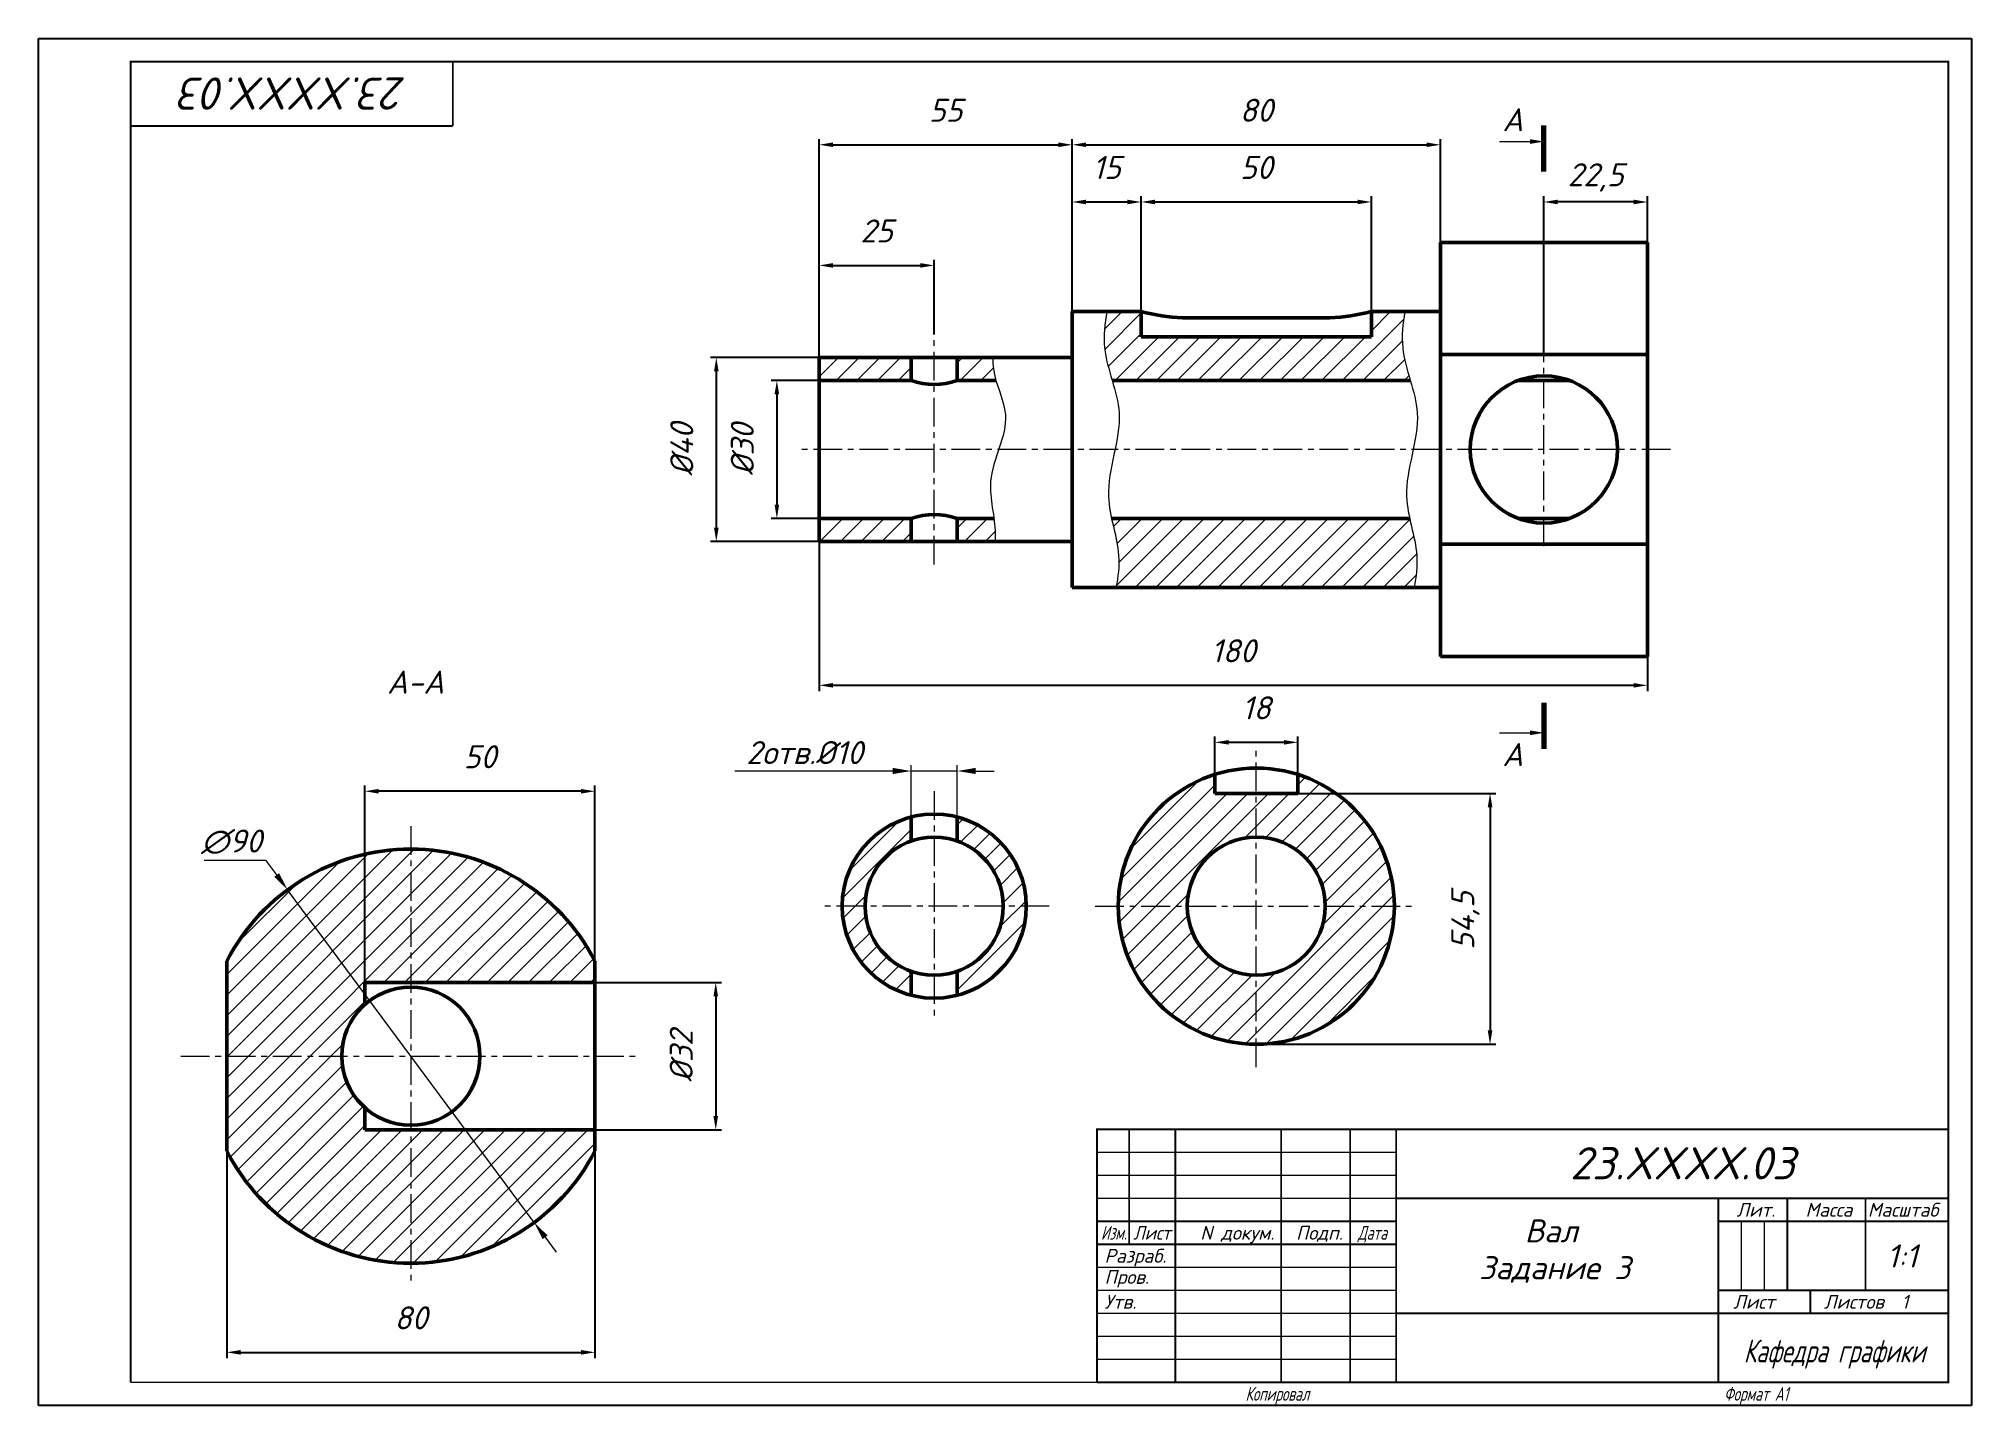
# Model space of a CAD drawing. Header units: millimetres. Extents: x 0 to 420, y 0 to 297.
import ezdxf
from ezdxf.enums import TextEntityAlignment as Align

# ---------------------------------------------------------------- set-up
doc = ezdxf.new("R2010")
doc.units = ezdxf.units.MM
doc.linetypes.add('CENTER', pattern=[2, 1.25, -0.25, 0.25, -0.25])
doc.layers.get('0').update_dxf_attribs({"lineweight": 15})
for name, color, linetype, lineweight in [('Осевая', 7, 'CENTER', 15), ('ОСН', 7, 'Continuous', 50), ('Размер', 7, 'Continuous', 18), ('Тонкая', 7, 'Continuous', 18)]:
    doc.layers.add(name, color=color, linetype=linetype, lineweight=lineweight)
doc.styles.add('ESKD', font='isocpeur.ttf', dxfattribs={"oblique": 15})
doc.styles.get("Standard").update_dxf_attribs({"font": 'isocpeur.ttf', "oblique": 15})
doc.dimstyles.new('ESKD', dxfattribs={"dimtxt": 5, "dimasz": 4, "dimexe": 1.25, "dimexo": 0, "dimgap": 1.5, "dimtad": 3, "dimdec": 0, "dimdsep": 46, "dimtxsty": 'ESKD', "dimcen": 1.5, "dimdle": 1.25, "dimclrd": 256, "dimclre": 256, "dimclrt": 256, "dimazin": 2, "dimtfac": 0.766667, "dimtdec": 0, "dimtmove": 0, "dimatfit": 3, "dimtvp": 1.5, "dimtolj": 1, "dimtzin": 0, "dimlwd": -1, "dimlwe": -1, "dimarcsym": 0})
doc.dimstyles.new('ISO-25', dxfattribs={"dimtxt": 5, "dimasz": 3, "dimexe": 1.25, "dimexo": 0, "dimgap": 1.5, "dimtad": 0, "dimdec": 0, "dimzin": 0, "dimdsep": 46, "dimtxsty": 'ESKD', "dimcen": -3, "dimdle": 1.25, "dimadec": 0, "dimazin": 0, "dimtfac": 0.766667, "dimtdec": 0, "dimtofl": 0, "dimtmove": 2, "dimatfit": 3, "dimtvp": 1.5, "dimtolj": 1, "dimtzin": 0, "dimarcsym": 0})

# ---------------------------------------------------------------- blocks, each defined once
blk = doc.blocks.new('*D1')
at = {"layer": 'DEFPOINTS', "color": 0, "ltscale": 5, "transparency": 16777216}
for p in [(194.61, 247.72), (194.61, 232.72), (169.61, 227.72)]:
    blk.add_point(p, dxfattribs=at)
at = {"layer": 'Размер', "color": 0, "lineweight": -2, "ltscale": 5, "transparency": 16777216}
for p, q in [((169.61, 227.72), (169.61, 248.97)), ((194.61, 232.72), (194.61, 248.97)), ((172.61, 247.72), (191.61, 247.72))]:
    blk.add_line(p, q, dxfattribs=at)
at = {"layer": 'Размер', "color": 0, "ltscale": 5, "transparency": 16777216}
for points in [[(172.61, 248.22), (172.61, 247.22), (169.61, 247.72)], [(191.61, 248.22), (191.61, 247.22), (194.61, 247.72)]]:
    blk.add_solid(points, dxfattribs=at)
at = {"layer": 'Размер', "color": 0, "ltscale": 5, "transparency": 16777216, "insert": (182.11, 255.22), "char_height": 5, "attachment_point": 5, "style": 'ESKD'}
blk.add_mtext('\\A1;25', dxfattribs=at)
blk = doc.blocks.new('*D2')
at = {"layer": 'DEFPOINTS', "color": 0, "ltscale": 5, "transparency": 16777216}
for p in [(224.61, 273.94), (224.61, 237.72), (169.61, 227.72)]:
    blk.add_point(p, dxfattribs=at)
at = {"layer": 'Размер', "color": 0, "lineweight": -2, "ltscale": 5, "transparency": 16777216}
for p, q in [((169.61, 227.72), (169.61, 275.19)), ((172.61, 273.94), (221.61, 273.94)), ((224.61, 237.72), (224.61, 275.19))]:
    blk.add_line(p, q, dxfattribs=at)
at = {"layer": 'Размер', "color": 0, "ltscale": 5, "transparency": 16777216}
for points in [[(172.61, 274.44), (172.61, 273.44), (169.61, 273.94)], [(221.61, 274.44), (221.61, 273.44), (224.61, 273.94)]]:
    blk.add_solid(points, dxfattribs=at)
at = {"layer": 'Размер', "color": 0, "ltscale": 5, "transparency": 16777216, "insert": (197.11, 281.44), "char_height": 5, "attachment_point": 5, "style": 'ESKD'}
blk.add_mtext('\\A1;55', dxfattribs=at)
blk = doc.blocks.new('*D3')
at = {"layer": 'DEFPOINTS', "color": 0, "ltscale": 5, "transparency": 16777216}
for p in [(239.61, 261.51), (224.61, 237.72), (239.61, 237.72)]:
    blk.add_point(p, dxfattribs=at)
at = {"layer": 'Размер', "color": 0, "lineweight": -2, "ltscale": 5, "transparency": 16777216}
for p, q in [((224.61, 237.72), (224.61, 262.76)), ((227.61, 261.51), (236.61, 261.51)), ((239.61, 237.72), (239.61, 262.76))]:
    blk.add_line(p, q, dxfattribs=at)
at = {"layer": 'Размер', "color": 0, "ltscale": 5, "transparency": 16777216}
for points in [[(227.61, 262.01), (227.61, 261.01), (224.61, 261.51)], [(236.61, 262.01), (236.61, 261.01), (239.61, 261.51)]]:
    blk.add_solid(points, dxfattribs=at)
at = {"layer": 'Размер', "color": 0, "ltscale": 5, "transparency": 16777216, "insert": (232.11, 269.01), "char_height": 5, "attachment_point": 5, "style": 'ESKD'}
blk.add_mtext('\\A1;15', dxfattribs=at)
blk = doc.blocks.new('*D4')
at = {"layer": 'DEFPOINTS', "color": 0, "ltscale": 5, "transparency": 16777216}
for p in [(289.61, 261.51), (239.61, 237.72), (289.61, 237.72)]:
    blk.add_point(p, dxfattribs=at)
at = {"layer": 'Размер', "color": 0, "lineweight": -2, "ltscale": 5, "transparency": 16777216}
for p, q in [((239.61, 237.72), (239.61, 262.76)), ((242.61, 261.51), (286.61, 261.51)), ((289.61, 237.72), (289.61, 262.76))]:
    blk.add_line(p, q, dxfattribs=at)
at = {"layer": 'Размер', "color": 0, "ltscale": 5, "transparency": 16777216}
for points in [[(242.61, 262.01), (242.61, 261.01), (239.61, 261.51)], [(286.61, 262.01), (286.61, 261.01), (289.61, 261.51)]]:
    blk.add_solid(points, dxfattribs=at)
at = {"layer": 'Размер', "color": 0, "ltscale": 5, "transparency": 16777216, "insert": (264.61, 269.01), "char_height": 5, "attachment_point": 5, "style": 'ESKD'}
blk.add_mtext('\\A1;50', dxfattribs=at)
blk = doc.blocks.new('*D5')
at = {"layer": 'DEFPOINTS', "color": 0, "ltscale": 5, "transparency": 16777216}
for p in [(327.11, 261.51), (349.61, 252.72), (327.11, 228.34)]:
    blk.add_point(p, dxfattribs=at)
at = {"layer": 'Размер', "color": 0, "lineweight": -2, "ltscale": 5, "transparency": 16777216}
for p, q in [((327.11, 228.34), (327.11, 262.76)), ((346.61, 261.51), (330.11, 261.51)), ((349.61, 252.72), (349.61, 262.76))]:
    blk.add_line(p, q, dxfattribs=at)
at = {"layer": 'Размер', "color": 0, "ltscale": 5, "transparency": 16777216}
for points in [[(330.11, 262.01), (330.11, 261.01), (327.11, 261.51)], [(346.61, 262.01), (346.61, 261.01), (349.61, 261.51)]]:
    blk.add_solid(points, dxfattribs=at)
at = {"layer": 'Размер', "color": 0, "ltscale": 5, "transparency": 16777216, "insert": (338.36, 266.84), "char_height": 5, "attachment_point": 5, "style": 'ESKD'}
blk.add_mtext('\\A1;22,5', dxfattribs=at)
blk = doc.blocks.new('*D6')
at = {"layer": 'DEFPOINTS', "color": 0, "ltscale": 5, "transparency": 16777216}
for p in [(304.61, 273.94), (304.61, 252.72), (224.61, 237.72)]:
    blk.add_point(p, dxfattribs=at)
at = {"layer": 'Размер', "color": 0, "lineweight": -2, "ltscale": 5, "transparency": 16777216}
for p, q in [((224.61, 237.72), (224.61, 275.19)), ((227.61, 273.94), (301.61, 273.94)), ((304.61, 252.72), (304.61, 275.19))]:
    blk.add_line(p, q, dxfattribs=at)
at = {"layer": 'Размер', "color": 0, "ltscale": 5, "transparency": 16777216}
for points in [[(227.61, 274.44), (227.61, 273.44), (224.61, 273.94)], [(301.61, 274.44), (301.61, 273.44), (304.61, 273.94)]]:
    blk.add_solid(points, dxfattribs=at)
at = {"layer": 'Размер', "color": 0, "ltscale": 5, "transparency": 16777216, "insert": (264.61, 281.44), "char_height": 5, "attachment_point": 5, "style": 'ESKD'}
blk.add_mtext('\\A1;80', dxfattribs=at)
blk = doc.blocks.new('*D7')
at = {"layer": 'DEFPOINTS', "color": 0, "ltscale": 5, "transparency": 16777216}
for p in [(169.61, 187.72), (349.61, 162.72), (349.61, 156.47)]:
    blk.add_point(p, dxfattribs=at)
at = {"layer": 'Размер', "color": 0, "lineweight": -2, "ltscale": 5, "transparency": 16777216}
for p, q in [((169.61, 187.72), (169.61, 155.22)), ((349.61, 162.72), (349.61, 155.22)), ((172.61, 156.47), (346.61, 156.47))]:
    blk.add_line(p, q, dxfattribs=at)
at = {"layer": 'Размер', "color": 0, "ltscale": 5, "transparency": 16777216}
for points in [[(172.61, 156.97), (172.61, 155.97), (169.61, 156.47)], [(346.61, 156.97), (346.61, 155.97), (349.61, 156.47)]]:
    blk.add_solid(points, dxfattribs=at)
at = {"layer": 'Размер', "color": 0, "ltscale": 5, "transparency": 16777216, "insert": (259.61, 163.97), "char_height": 5, "attachment_point": 5, "style": 'ESKD'}
blk.add_mtext('\\A1;180', dxfattribs=at)
blk = doc.blocks.new('*D8')
at = {"layer": 'DEFPOINTS', "color": 0, "ltscale": 5, "transparency": 16777216}
for p in [(120.89, 91.89), (120.89, 59.89), (147.14, 59.89)]:
    blk.add_point(p, dxfattribs=at)
at = {"layer": 'Размер', "color": 0, "lineweight": -2, "ltscale": 5, "transparency": 16777216}
for p, q in [((120.89, 91.89), (148.39, 91.89)), ((147.14, 88.89), (147.14, 62.89)), ((120.89, 59.89), (148.39, 59.89))]:
    blk.add_line(p, q, dxfattribs=at)
at = {"layer": 'Размер', "color": 0, "ltscale": 5, "transparency": 16777216}
for points in [[(146.64, 88.89), (147.64, 88.89), (147.14, 91.89)], [(146.64, 62.89), (147.64, 62.89), (147.14, 59.89)]]:
    blk.add_solid(points, dxfattribs=at)
at = {"layer": 'Размер', "color": 0, "ltscale": 5, "transparency": 16777216, "insert": (139.64, 75.89), "char_height": 5, "attachment_point": 5, "rotation": 90, "style": 'ESKD'}
blk.add_mtext('\\A1;%%c32', dxfattribs=at)
blk = doc.blocks.new('*D9')
at = {"layer": 'DEFPOINTS', "color": 0, "ltscale": 5, "transparency": 16777216}
for p in [(40.89, 55.28), (120.89, 55.28), (120.89, 11.52)]:
    blk.add_point(p, dxfattribs=at)
at = {"layer": 'Размер', "color": 0, "lineweight": -2, "ltscale": 5, "transparency": 16777216}
for p, q in [((40.89, 55.28), (40.89, 10.27)), ((120.89, 55.28), (120.89, 10.27)), ((43.89, 11.52), (117.89, 11.52))]:
    blk.add_line(p, q, dxfattribs=at)
at = {"layer": 'Размер', "color": 0, "ltscale": 5, "transparency": 16777216}
for points in [[(43.89, 12.02), (43.89, 11.02), (40.89, 11.52)], [(117.89, 12.02), (117.89, 11.02), (120.89, 11.52)]]:
    blk.add_solid(points, dxfattribs=at)
at = {"layer": 'Размер', "color": 0, "ltscale": 5, "transparency": 16777216, "insert": (80.89, 19.02), "char_height": 5, "attachment_point": 5, "style": 'ESKD'}
blk.add_mtext('\\A1;80', dxfattribs=at)
blk = doc.blocks.new('*D10')
at = {"layer": 'DEFPOINTS', "color": 0, "ltscale": 5, "transparency": 16777216}
for p in [(169.61, 227.72), (147.26, 187.72), (169.61, 187.72)]:
    blk.add_point(p, dxfattribs=at)
at = {"layer": 'Размер', "color": 0, "lineweight": -2, "ltscale": 5, "transparency": 16777216}
for p, q in [((169.61, 227.72), (146.01, 227.72)), ((147.26, 224.72), (147.26, 190.72)), ((169.61, 187.72), (146.01, 187.72))]:
    blk.add_line(p, q, dxfattribs=at)
at = {"layer": 'Размер', "color": 0, "ltscale": 5, "transparency": 16777216}
for points in [[(146.76, 224.72), (147.76, 224.72), (147.26, 227.72)], [(146.76, 190.72), (147.76, 190.72), (147.26, 187.72)]]:
    blk.add_solid(points, dxfattribs=at)
at = {"layer": 'Размер', "color": 0, "ltscale": 5, "transparency": 16777216, "insert": (139.76, 207.72), "char_height": 5, "attachment_point": 5, "rotation": 90, "style": 'ESKD'}
blk.add_mtext('\\A1;%%c40', dxfattribs=at)
blk = doc.blocks.new('*D11')
at = {"layer": 'DEFPOINTS', "color": 0, "ltscale": 5, "transparency": 16777216}
for p in [(169.61, 222.72), (160.42, 192.72), (169.61, 192.72)]:
    blk.add_point(p, dxfattribs=at)
at = {"layer": 'Размер', "color": 0, "lineweight": -2, "ltscale": 5, "transparency": 16777216}
for p, q in [((169.61, 222.72), (159.17, 222.72)), ((160.42, 219.72), (160.42, 195.72)), ((169.61, 192.72), (159.17, 192.72))]:
    blk.add_line(p, q, dxfattribs=at)
at = {"layer": 'Размер', "color": 0, "ltscale": 5, "transparency": 16777216}
for points in [[(159.92, 219.72), (160.92, 219.72), (160.42, 222.72)], [(159.92, 195.72), (160.92, 195.72), (160.42, 192.72)]]:
    blk.add_solid(points, dxfattribs=at)
at = {"layer": 'Размер', "color": 0, "ltscale": 5, "transparency": 16777216, "insert": (152.92, 207.72), "char_height": 5, "attachment_point": 5, "rotation": 90, "style": 'ESKD'}
blk.add_mtext('\\A1;%%c30', dxfattribs=at)
blk = doc.blocks.new('*D12')
at = {"layer": 'DEFPOINTS', "color": 0, "ltscale": 5, "transparency": 16777216}
for p in [(70.89, 133.45), (120.89, 96.51), (70.89, 91.89)]:
    blk.add_point(p, dxfattribs=at)
at = {"layer": 'Размер', "color": 0, "lineweight": -2, "ltscale": 5, "transparency": 16777216}
for p, q in [((70.89, 91.89), (70.89, 134.7)), ((120.89, 96.51), (120.89, 134.7)), ((117.89, 133.45), (73.89, 133.45))]:
    blk.add_line(p, q, dxfattribs=at)
at = {"layer": 'Размер', "color": 0, "ltscale": 5, "transparency": 16777216}
for points in [[(73.89, 133.95), (73.89, 132.95), (70.89, 133.45)], [(117.89, 133.95), (117.89, 132.95), (120.89, 133.45)]]:
    blk.add_solid(points, dxfattribs=at)
at = {"layer": 'Размер', "color": 0, "ltscale": 5, "transparency": 16777216, "insert": (95.89, 140.95), "char_height": 5, "attachment_point": 5, "style": 'ESKD'}
blk.add_mtext('\\A1;50', dxfattribs=at)
blk = doc.blocks.new('*D13')
at = {"layer": 'DEFPOINTS', "color": 0, "ltscale": 5, "transparency": 16777216}
for p in [(54.09, 112.05), (107.68, 39.74)]:
    blk.add_point(p, dxfattribs=at)
at = {"layer": 'Размер', "ltscale": 5, "transparency": 16777216}
for p, q in [((35.99, 118.47), (49.33, 118.47)), ((49.33, 118.47), (51.71, 115.26)), ((107.68, 39.74), (54.09, 112.05)), ((110.06, 36.52), (112.44, 33.31))]:
    blk.add_line(p, q, dxfattribs=at)
for points in [[(52.25, 115.66), (51.18, 114.86), (54.09, 112.05)], [(110.6, 36.92), (109.52, 36.13), (107.68, 39.74)]]:
    blk.add_solid(points, dxfattribs=at)
at = {"layer": 'Размер', "ltscale": 5, "transparency": 16777216, "insert": (41.91, 122.47), "char_height": 5, "attachment_point": 5, "style": 'ESKD'}
blk.add_mtext('\\A1;∅90', dxfattribs=at)
blk = doc.blocks.new('*D14')
at = {"layer": 'DEFPOINTS', "color": 0, "ltscale": 5, "transparency": 16777216}
for p in [(189.61, 137.85), (189.61, 127.84), (199.61, 127.84)]:
    blk.add_point(p, dxfattribs=at)
at = {"layer": 'Размер', "ltscale": 5, "transparency": 16777216}
for p, q in [((189.61, 127.84), (189.61, 139.1)), ((199.61, 127.84), (199.61, 139.1)), ((185.61, 137.85), (151.27, 137.85)), ((199.61, 137.85), (189.61, 137.85)), ((203.61, 137.85), (207.61, 137.85))]:
    blk.add_line(p, q, dxfattribs=at)
for points in [[(185.61, 138.52), (185.61, 137.19), (189.61, 137.85)], [(203.61, 138.52), (203.61, 137.19), (199.61, 137.85)]]:
    blk.add_solid(points, dxfattribs=at)
at = {"layer": 'Размер', "ltscale": 5, "transparency": 16777216, "insert": (166.44, 141.85), "char_height": 5, "attachment_point": 5, "style": 'ESKD'}
blk.add_mtext('\\A1;2отв.%%c10', dxfattribs=at)
blk = doc.blocks.new('*D15')
at = {"layer": 'DEFPOINTS', "color": 0, "ltscale": 5, "transparency": 16777216}
for p in [(273.61, 132.98), (264.61, 78.48), (315.41, 78.48)]:
    blk.add_point(p, dxfattribs=at)
at = {"layer": 'Размер', "color": 0, "lineweight": -2, "ltscale": 5, "transparency": 16777216}
for p, q in [((273.61, 132.98), (316.66, 132.98)), ((315.41, 129.98), (315.41, 81.48)), ((264.61, 78.48), (316.66, 78.48))]:
    blk.add_line(p, q, dxfattribs=at)
at = {"layer": 'Размер', "color": 0, "ltscale": 5, "transparency": 16777216}
for points in [[(314.91, 129.98), (315.91, 129.98), (315.41, 132.98)], [(314.91, 81.48), (315.91, 81.48), (315.41, 78.48)]]:
    blk.add_solid(points, dxfattribs=at)
at = {"layer": 'Размер', "color": 0, "ltscale": 5, "transparency": 16777216, "insert": (310.06, 105.35), "char_height": 5, "attachment_point": 5, "rotation": 90, "style": 'ESKD'}
blk.add_mtext('\\A1;54,5', dxfattribs=at)
blk = doc.blocks.new('*D16')
at = {"layer": 'DEFPOINTS', "color": 0, "ltscale": 5, "transparency": 16777216}
for p in [(255.61, 144.08), (255.61, 137.1), (273.61, 137.1)]:
    blk.add_point(p, dxfattribs=at)
at = {"layer": 'Размер', "color": 0, "lineweight": -2, "ltscale": 5, "transparency": 16777216}
for p, q in [((255.61, 137.1), (255.61, 145.33)), ((270.61, 144.08), (258.61, 144.08)), ((273.61, 137.1), (273.61, 145.33))]:
    blk.add_line(p, q, dxfattribs=at)
at = {"layer": 'Размер', "color": 0, "ltscale": 5, "transparency": 16777216}
for points in [[(258.61, 144.58), (258.61, 143.58), (255.61, 144.08)], [(270.61, 144.58), (270.61, 143.58), (273.61, 144.08)]]:
    blk.add_solid(points, dxfattribs=at)
at = {"layer": 'Размер', "color": 0, "ltscale": 5, "transparency": 16777216, "insert": (264.61, 151.58), "char_height": 5, "attachment_point": 5, "style": 'ESKD'}
blk.add_mtext('\\A1;18', dxfattribs=at)

msp = doc.modelspace()

# ---------------------------------------------------------------- hatches: boundary and pattern name
at = {"layer": 'Тонкая', "ltscale": 5}
h = msp.add_hatch(dxfattribs=at)
h.set_pattern_fill('ANSI31', color=256, style=0)
h.set_pattern_definition([(45, (53.628, -6.9522), (-2.245064, 2.245064), [])])
edge = h.paths.add_edge_path()
edge.add_line((239.61, 232.22), (239.61, 237.72))
edge.add_line((239.61, 237.72), (232.12, 237.72))
edge.add_spline(control_points=[(232.12, 237.72), (231.65, 235.07), (231.11, 230.02), (232.61, 225.08), (233.3, 222.72)], knot_values=[3.713785, 3.713785, 3.713785, 3.713785, 11.668725, 18.942851, 18.942851, 18.942851, 18.942851], degree=3, periodic=0)
edge.add_line((233.3, 222.72), (298.09, 222.72))
edge.add_spline(control_points=[(298.09, 222.72), (297.4, 225.08), (295.9, 230.02), (296.44, 235.07), (296.91, 237.72)], knot_values=[3.713785, 3.713785, 3.713785, 3.713785, 10.987911, 18.942851, 18.942851, 18.942851, 18.942851], degree=3, periodic=0)
edge.add_line((296.91, 237.72), (289.61, 237.72))
edge.add_line((289.61, 237.72), (289.61, 232.22))
edge.add_line((289.61, 232.22), (239.61, 232.22))
edge = h.paths.add_edge_path()
edge.add_spline(control_points=[(233.17, 192.72), (233.75, 190.03), (235.17, 185.04), (234.58, 180.04), (234.11, 177.72)], knot_values=[49.321521, 49.321521, 49.321521, 49.321521, 57.517707, 64.553538, 64.553538, 64.553538, 64.553538], degree=3, periodic=0)
edge.add_line((234.11, 177.72), (298.9, 177.72))
edge.add_spline(control_points=[(298.9, 177.72), (299.37, 180.04), (299.96, 185.04), (298.54, 190.03), (297.96, 192.72)], knot_values=[49.321521, 49.321521, 49.321521, 49.321521, 56.357352, 64.553538, 64.553538, 64.553538, 64.553538], degree=3, periodic=0)
edge.add_line((297.96, 192.72), (233.17, 192.72))
h = msp.add_hatch(dxfattribs=at)
h.set_pattern_fill('ANSI31', color=256, style=0)
edge = h.paths.add_edge_path()
edge.add_spline(control_points=[(182.21, 225.22), (182.21, 225.22), (182.18, 225.43), (182.16, 225.64), (182.14, 225.85)], knot_values=[11.127756, 11.127756, 11.127756, 11.127756, 11.139743, 11.778927, 11.778927, 11.778927, 11.778927], degree=3, periodic=0)
edge.add_spline(control_points=[(182.14, 225.85), (182.11, 226.27), (182.1, 226.68), (182.11, 227.1)], knot_values=[9.847032, 9.847032, 9.847032, 9.847032, 11.127756, 11.127756, 11.127756, 11.127756], degree=3, periodic=0)
edge.add_spline(control_points=[(182.11, 227.1), (182.11, 227.31), (182.12, 227.51), (182.14, 227.72)], knot_values=[9.206671, 9.206671, 9.206671, 9.206671, 9.847032, 9.847032, 9.847032, 9.847032], degree=3, periodic=0)
edge.add_line((182.14, 227.72), (169.61, 227.72))
edge.add_line((169.61, 227.72), (169.61, 222.72))
edge.add_line((169.61, 222.72), (182.77, 222.72))
edge.add_spline(control_points=[(182.76, 222.76), (182.64, 223.17), (182.53, 223.58), (182.43, 223.98)], knot_values=[13.04859, 13.04859, 13.04859, 13.04859, 14.307932, 14.307932, 14.307932, 14.307932], degree=3, periodic=0)
edge.add_spline(control_points=[(182.43, 223.98), (182.34, 224.39), (182.26, 224.81), (182.21, 225.22)], knot_values=[11.778927, 11.778927, 11.778927, 11.778927, 13.04859, 13.04859, 13.04859, 13.04859], degree=3, periodic=0)
edge = h.paths.add_edge_path()
edge.add_spline(control_points=[(182.62, 188.98), (182.62, 189.12), (182.62, 189.96), (182.57, 190.8), (182.49, 191.5)], knot_values=[46.224429, 46.224429, 46.224429, 46.224429, 46.633004, 48.752549, 48.752549, 48.752549, 48.752549], degree=3, periodic=0)
edge.add_spline(control_points=[(182.49, 191.5), (182.45, 191.91), (182.4, 192.32), (182.34, 192.72)], knot_values=[45.004371, 45.004371, 45.004371, 45.004371, 46.224429, 46.224429, 46.224429, 46.224429], degree=3, periodic=0)
edge.add_line((182.34, 192.72), (169.61, 192.72))
edge.add_line((169.61, 192.72), (169.61, 187.72))
edge.add_line((169.61, 187.72), (182.56, 187.72))
edge.add_spline(control_points=[(182.56, 187.72), (182.59, 188.14), (182.61, 188.56), (182.62, 188.98)], knot_values=[48.752549, 48.752549, 48.752549, 48.752549, 50.016765, 50.016765, 50.016765, 50.016765], degree=3, periodic=0)
edge = h.paths.add_edge_path()
edge.add_spline(control_points=[(208.03, 222.72), (207.78, 223.56), (207.37, 225.22), (207.34, 226.89), (207.4, 227.72)], knot_values=[9.206671, 9.206671, 9.206671, 9.206671, 11.790916, 14.351186, 14.351186, 14.351186, 14.351186], degree=3, periodic=0)
edge.add_line((207.4, 227.72), (199.61, 227.72))
edge.add_line((199.61, 227.72), (199.61, 222.72))
edge.add_line((199.61, 222.72), (208.03, 222.72))
edge = h.paths.add_edge_path()
edge.add_line((189.61, 222.72), (189.61, 227.72))
edge.add_line((189.61, 227.72), (182.14, 227.72))
edge.add_spline(control_points=[(182.14, 227.72), (182.08, 226.89), (182.11, 225.22), (182.52, 223.56), (182.77, 222.72)], knot_values=[9.206671, 9.206671, 9.206671, 9.206671, 11.76694, 14.351186, 14.351186, 14.351186, 14.351186], degree=3, periodic=0)
edge.add_line((182.77, 222.72), (189.61, 222.72))
edge = h.paths.add_edge_path()
edge.add_line((189.61, 187.72), (189.61, 192.72))
edge.add_line((189.61, 192.72), (182.34, 192.72))
edge.add_spline(control_points=[(182.34, 192.72), (182.5, 191.61), (182.67, 189.94), (182.6, 188.28), (182.56, 187.72)], knot_values=[45.004371, 45.004371, 45.004371, 45.004371, 48.343974, 50.016765, 50.016765, 50.016765, 50.016765], degree=3, periodic=0)
edge.add_line((182.56, 187.72), (189.61, 187.72))
edge = h.paths.add_edge_path()
edge.add_line((199.61, 192.72), (199.61, 187.72))
edge.add_line((199.61, 187.72), (207.82, 187.72))
edge.add_spline(control_points=[(207.82, 187.72), (207.86, 188.28), (207.93, 189.94), (207.76, 191.61), (207.6, 192.72)], knot_values=[45.004371, 45.004371, 45.004371, 45.004371, 46.677162, 50.016765, 50.016765, 50.016765, 50.016765], degree=3, periodic=0)
edge.add_line((207.6, 192.72), (199.61, 192.72))
h = msp.add_hatch(dxfattribs=at)
h.set_pattern_fill('ANSI31', color=256, style=0)
h.set_pattern_definition([(45, (-79.6705, -106.194), (-2.245064, 2.245064), [])])
h.paths.add_polyline_path([(279.61, 108.48), (294.61, 108.48, 0.327538), (273.61, 137.1), (273.61, 132.98), (264.61, 132.98), (264.61, 123.48, -0.414214)])
h.paths.add_polyline_path([(294.61, 108.48), (279.61, 108.48, -0.414214), (264.61, 93.48), (264.61, 78.48, 0.414214)])
h.paths.add_polyline_path([(264.61, 78.48), (264.61, 93.48, -0.414214), (249.61, 108.48), (234.61, 108.48, 0.414214)])
h.paths.add_polyline_path([(234.61, 108.48), (249.61, 108.48, -0.414214), (264.61, 123.48), (264.61, 132.98), (255.61, 132.98), (255.61, 137.1, 0.327538)])
h = msp.add_hatch(dxfattribs=at)
h.set_pattern_fill('ANSI31', color=256, style=0)
h.set_pattern_definition([(45, (124.4318, -106.194), (-2.245064, 2.245064), [])])
h.paths.add_polyline_path([(189.61, 122.62), (189.61, 127.84, 0.341999), (174.61, 108.48), (179.61, 108.48, -0.317837)])
h.paths.add_polyline_path([(179.61, 108.48), (174.61, 108.48, 0.341999), (189.61, 89.12), (189.61, 94.34, -0.317837)])
h.paths.add_polyline_path([(199.61, 127.84), (199.61, 122.62, -0.317837), (209.61, 108.48), (214.61, 108.48, 0.341999)])
h.paths.add_polyline_path([(199.61, 94.34), (199.61, 89.12, 0.341999), (214.61, 108.48), (209.61, 108.48, -0.317837)])
h = msp.add_hatch(dxfattribs=at)
h.set_pattern_fill('ANSI31', color=256, style=0)
h.set_pattern_definition([(45, (-469.9347, -138.7828), (-2.245064, 2.245064), [])])
h.paths.add_polyline_path([(80.89, 91.89), (120.89, 91.89), (120.89, 96.51, 0.280776), (80.89, 120.89)])
h.paths.add_polyline_path([(40.89, 96.51), (40.89, 75.89), (65.89, 75.89, -0.213422), (70.89, 87.07), (70.89, 91.89), (80.89, 91.89), (80.89, 120.89, 0.280776)])
h.paths.add_polyline_path([(80.89, 30.89), (80.89, 59.89), (70.89, 59.89), (70.89, 64.71, -0.213422), (65.89, 75.89), (40.89, 75.89), (40.89, 55.28, 0.280776)])
h.paths.add_polyline_path([(120.89, 55.28), (120.89, 59.89), (80.89, 59.89), (80.89, 30.89, 0.280776)])

# ---------------------------------------------------------------- linework, layer by layer
for p, q in [((230, 55), (295, 55)), ((230, 50), (295, 50)), ((230, 45), (295, 45)), ((370, 40), (370, 25)), ((370, 40), (370, 25)), ((375, 40), (375, 25)), ((375, 40), (375, 25)), ((230, 30), (295, 30)), ((230, 25), (295, 25)), ((230, 20), (295, 20)), ((230, 15), (295, 15)), ((230, 10), (295, 10)), ((230, 5), (20, 5))]:
    msp.add_line(p, q)
at = {"const_width": 0.4}
for points in [[(20, 5), (20, 292), (415, 292), (415, 5), (230, 5)], [(90, 292), (90, 278)], [(20, 278), (90, 278)], [(230, 5), (230, 60), (415, 60)], [(237, 35), (237, 60)], [(247, 5), (247, 60)], [(270, 5), (270, 60)], [(285, 60), (285, 5)], [(295, 5), (295, 60)], [(295, 45), (415, 45)], [(365, 45), (365, 5)], [(380, 45), (380, 25)], [(380, 45), (380, 25)], [(397, 45), (397, 25)], [(397, 45), (397, 25)], [(230, 40), (295, 40)], [(365, 40), (415, 40)], [(365, 40), (415, 40)], [(230, 35), (295, 35)], [(365, 25), (415, 25)], [(365, 25), (415, 25)], [(385, 25), (385, 20)], [(385, 25), (385, 20)], [(295, 20), (415, 20)]]:
    msp.add_lwpolyline(points, dxfattribs=at)
at = {"layer": 'DEFPOINTS'}
for p, q in [((0, 297), (420, 297)), ((0, 0), (0, 297)), ((420, 297), (420, 0)), ((420, 0), (0, 0))]:
    msp.add_line(p, q, dxfattribs=at)
at = {"layer": 'Осевая', "ltscale": 5}
for p, q in [((194.61, 182.72), (194.61, 232.72)), ((327.11, 186.72), (327.11, 228.72)), ((354.61, 207.72), (164.61, 207.72)), ((264.61, 73.48), (264.61, 143.48)), ((194.61, 133.48), (194.61, 83.48)), ((80.89, 125.89), (80.89, 25.89)), ((219.61, 108.48), (169.61, 108.48)), ((229.61, 108.48), (299.61, 108.48)), ((30.89, 75.89), (130.89, 75.89))]:
    msp.add_line(p, q, dxfattribs=at)
at = {"layer": 'ОСН', "lineweight": 70, "ltscale": 5}
for p, q in [((327.11, 268.14), (327.11, 278.14)), ((327.11, 152.66), (327.11, 142.66))]:
    msp.add_line(p, q, dxfattribs=at)
at = {"layer": 'ОСН', "ltscale": 5}
for p, q in [((304.61, 252.72), (304.61, 162.72)), ((304.61, 252.72), (349.61, 252.72)), ((349.61, 162.72), (349.61, 252.72)), ((224.61, 237.72), (224.61, 177.72)), ((224.61, 237.72), (239.61, 237.72)), ((239.61, 237.72), (239.61, 232.22)), ((280.61, 236.34), (248.61, 236.34)), ((289.61, 237.72), (289.61, 232.22)), ((289.61, 237.72), (304.61, 237.72)), ((239.61, 232.22), (289.61, 232.22)), ((169.61, 187.72), (169.61, 227.72)), ((169.61, 227.72), (224.61, 227.72)), ((189.61, 222.72), (189.61, 227.72)), ((199.61, 222.72), (199.61, 227.72)), ((349.61, 228.34), (304.61, 228.34)), ((189.61, 222.72), (169.61, 222.72)), ((208.03, 222.72), (199.61, 222.72)), ((298.09, 222.72), (233.3, 222.72)), ((332.67, 222.72), (321.54, 222.72)), ((189.61, 192.72), (169.61, 192.72)), ((189.61, 187.72), (189.61, 192.72)), ((199.61, 187.72), (199.61, 192.72)), ((207.6, 192.72), (199.61, 192.72)), ((297.96, 192.72), (233.17, 192.72)), ((332.67, 192.72), (321.54, 192.72)), ((169.61, 187.72), (224.61, 187.72)), ((349.61, 187.11), (304.61, 187.11)), ((224.61, 177.72), (304.61, 177.72)), ((304.61, 162.72), (349.61, 162.72)), ((255.61, 132.98), (255.61, 137.1)), ((273.61, 132.98), (273.61, 137.1)), ((255.61, 132.98), (273.61, 132.98)), ((189.61, 127.84), (189.61, 122.62)), ((199.61, 127.84), (199.61, 122.62)), ((40.89, 96.51), (40.89, 55.28)), ((120.89, 96.51), (120.89, 55.28)), ((189.61, 94.34), (189.61, 89.12)), ((199.61, 94.34), (199.61, 89.12)), ((70.89, 91.89), (70.89, 87.07)), ((70.89, 91.89), (120.89, 91.89)), ((70.89, 64.71), (70.89, 59.89)), ((70.89, 59.89), (120.89, 59.89))]:
    msp.add_line(p, q, dxfattribs=at)
for centre, radius in [((327.11, 207.72), 16), ((264.61, 108.48), 30), ((194.61, 108.48), 20), ((194.61, 108.48), 15), ((264.61, 108.48), 15), ((80.89, 75.89), 15)]:
    msp.add_circle(centre, radius, dxfattribs=at)
for centre, radius, start, end in [((249.68, 273.34), 37.01, 254.2059, 268.3365), ((279.53, 273.34), 37.01, 271.6635, 285.7941), ((194.61, 236.86), 15, 250.5288, 289.4712), ((194.61, 178.58), 15, 70.5288, 109.4712), ((80.89, 75.89), 45, 27.266, 152.734), ((80.89, 75.89), 45, 207.266, 332.734)]:
    msp.add_arc(centre, radius, start, end, dxfattribs=at)
at = {"layer": 'Размер', "ltscale": 5}
for p, q in [((317.48, 274.64), (324.11, 274.64)), ((317.48, 146.16), (324.11, 146.16))]:
    msp.add_line(p, q, dxfattribs=at)
for points in [[(324.11, 274.14), (324.11, 275.14), (327.11, 274.64)], [(324.11, 146.66), (324.11, 145.66), (327.11, 146.16)]]:
    msp.add_solid(points, dxfattribs=at)
at = {"layer": 'Тонкая', "ltscale": 5}
for points, knots in [([(232.12, 237.72), (231.65, 235.07), (230.85, 227.63), (237.46, 214.53), (230.18, 199.19), (235.35, 186.62), (234.58, 180.04), (234.11, 177.72)], [3.713785, 3.713785, 3.713785, 3.713785, 11.668725, 26.147633, 44.505157, 57.517707, 64.553538, 64.553538, 64.553538, 64.553538]), ([(296.91, 237.72), (296.44, 235.07), (295.64, 227.63), (302.25, 214.53), (294.97, 199.19), (300.14, 186.62), (299.37, 180.04), (298.9, 177.72)], [3.713785, 3.713785, 3.713785, 3.713785, 11.668725, 26.147633, 44.505157, 57.517707, 64.553538, 64.553538, 64.553538, 64.553538]), ([(207.4, 227.72), (207.34, 226.89), (207.43, 222.72), (212.63, 213.83), (204.85, 201.97), (208.05, 192.63), (207.86, 188.28), (207.82, 187.72)], [9.206671, 9.206671, 9.206671, 9.206671, 11.76694, 22.057357, 36.916949, 48.343974, 50.016765, 50.016765, 50.016765, 50.016765])]:
    msp.add_open_spline(points, degree=3, knots=knots, dxfattribs=at)

# ---------------------------------------------------------------- texts
at = {"oblique": 15}
msp.add_text('23.XXXX.03', height=7, rotation=180, dxfattribs=at).set_placement((79.92, 288.57))
for s, height, p in [('A', 5, (318.09, 276.88)), ('A-A', 5, (75.71, 154.66)), ('A', 5, (318.09, 138.92)), ('23.XXXX.03', 7, (332.79, 49.11)), ('Лит.', 3, (368.96, 41)), ('Масса', 3, (383.96, 41)), ('Масштаб', 3, (397.5, 41)), ('N докум.', 3, (252.44, 36)), ('Подп.', 3, (273.25, 36)), ('Вал', 5, (322.93, 35.41)), ('Разраб.', 3, (231.63, 31)), ('Пров.', 3, (231.63, 26.4)), ('Задание 3', 5, (313.02, 27.41)), ('Утв.', 3, (231.63, 21)), ('Лист', 3, (368.26, 21)), ('Листов  1', 3, (387.96, 21))]:
    msp.add_text(s, height=height, dxfattribs=at).set_placement(p)
for s, height, width, p in [('Изм.', 3, 0.7, (230.86, 36)), ('Лист', 3, 0.9, (237.89, 36)), ('Дата', 3, 0.7, (286.68, 36)), ('Кафедра графики', 5, 0.7, (370.52, 9.32)), ('Копировал', 3, 0.7, (262.26, 1)), ('Формат А1', 3, 0.7, (366.26, 1))]:
    msp.add_text(s, height=height, dxfattribs=dict(at, width=width)).set_placement(p)
msp.add_text('1:1', height=5, dxfattribs=at).set_placement((404.96, 29.97), align=Align.CENTER)

# ---------------------------------------------------------------- dimensions: what is measured, and where the dimension line sits
at = {"layer": 'Размер', "ltscale": 5}
for base, p1, p2, picture, middle in [((224.61, 273.94), (169.61, 227.72), (224.61, 237.72), '*D2', (197.11, 281.44)), ((304.61, 273.94), (224.61, 237.72), (304.61, 252.72), '*D6', (264.61, 281.44)), ((239.61, 261.51), (224.61, 237.72), (239.61, 237.72), '*D3', (232.11, 269.01)), ((289.61, 261.51), (239.61, 237.72), (289.61, 237.72), '*D4', (264.61, 269.01)), ((194.61, 247.72), (169.61, 227.72), (194.61, 232.72), '*D1', (182.11, 255.22)), ((349.61, 156.47), (169.61, 187.72), (349.61, 162.72), '*D7', (259.61, 163.97)), ((255.61, 144.08), (273.61, 137.1), (255.61, 137.1), '*D16', (264.61, 151.58)), ((70.89, 133.45), (120.89, 96.51), (70.89, 91.89), '*D12', (95.89, 140.95)), ((120.89, 11.52), (40.89, 55.28), (120.89, 55.28), '*D9', (80.89, 19.02))]:
    dim = msp.add_linear_dim(base=base, p1=p1, p2=p2, dimstyle='ISO-25', dxfattribs=at)
    dim.commit()
    dim.dimension.update_dxf_attribs({"geometry": picture, "text_midpoint": middle})
dim = msp.add_linear_dim(base=(327.11, 261.51), p1=(349.61, 252.72), p2=(327.11, 228.34), text='22,5', dimstyle='ISO-25', dxfattribs=at)
dim.commit()
dim.dimension.update_dxf_attribs({"geometry": '*D5', "text_midpoint": (338.36, 266.84), "dimtype": 160})
for base, p1, p2, text, picture, middle in [((147.26, 187.72), (169.61, 227.72), (169.61, 187.72), '%%c40', '*D10', (139.76, 207.72)), ((160.42, 192.72), (169.61, 222.72), (169.61, 192.72), '%%c30', '*D11', (152.92, 207.72)), ((147.14, 59.89), (120.89, 91.89), (120.89, 59.89), '%%c32', '*D8', (139.64, 75.89))]:
    dim = msp.add_linear_dim(base=base, p1=p1, p2=p2, angle=90, text=text, dimstyle='ISO-25', dxfattribs=at)
    dim.commit()
    dim.dimension.update_dxf_attribs({"geometry": picture, "text_midpoint": middle})
dim = msp.add_linear_dim(base=(189.61, 137.85), p1=(199.61, 127.84), p2=(189.61, 127.84), text='2отв.%%c10', dimstyle='ESKD', dxfattribs=at)
dim.commit()
dim.dimension.update_dxf_attribs({"geometry": '*D14', "text_midpoint": (166.44, 141.85)})
dim = msp.add_linear_dim(base=(315.41, 78.48), p1=(273.61, 132.98), p2=(264.61, 78.48), angle=90, text='54,5', dimstyle='ISO-25', dxfattribs=at)
dim.commit()
dim.dimension.update_dxf_attribs({"geometry": '*D15', "text_midpoint": (310.06, 105.35), "dimtype": 160})
dim = msp.add_diameter_dim_2p(p1=(107.68, 39.74), p2=(54.09, 112.05), dimstyle='ESKD', override={"dimtoh": 1}, dxfattribs=at)
dim.commit()
dim.dimension.update_dxf_attribs({"geometry": '*D13', "text_midpoint": (41.91, 122.47)})

doc.saveas('drawing.dxf')
